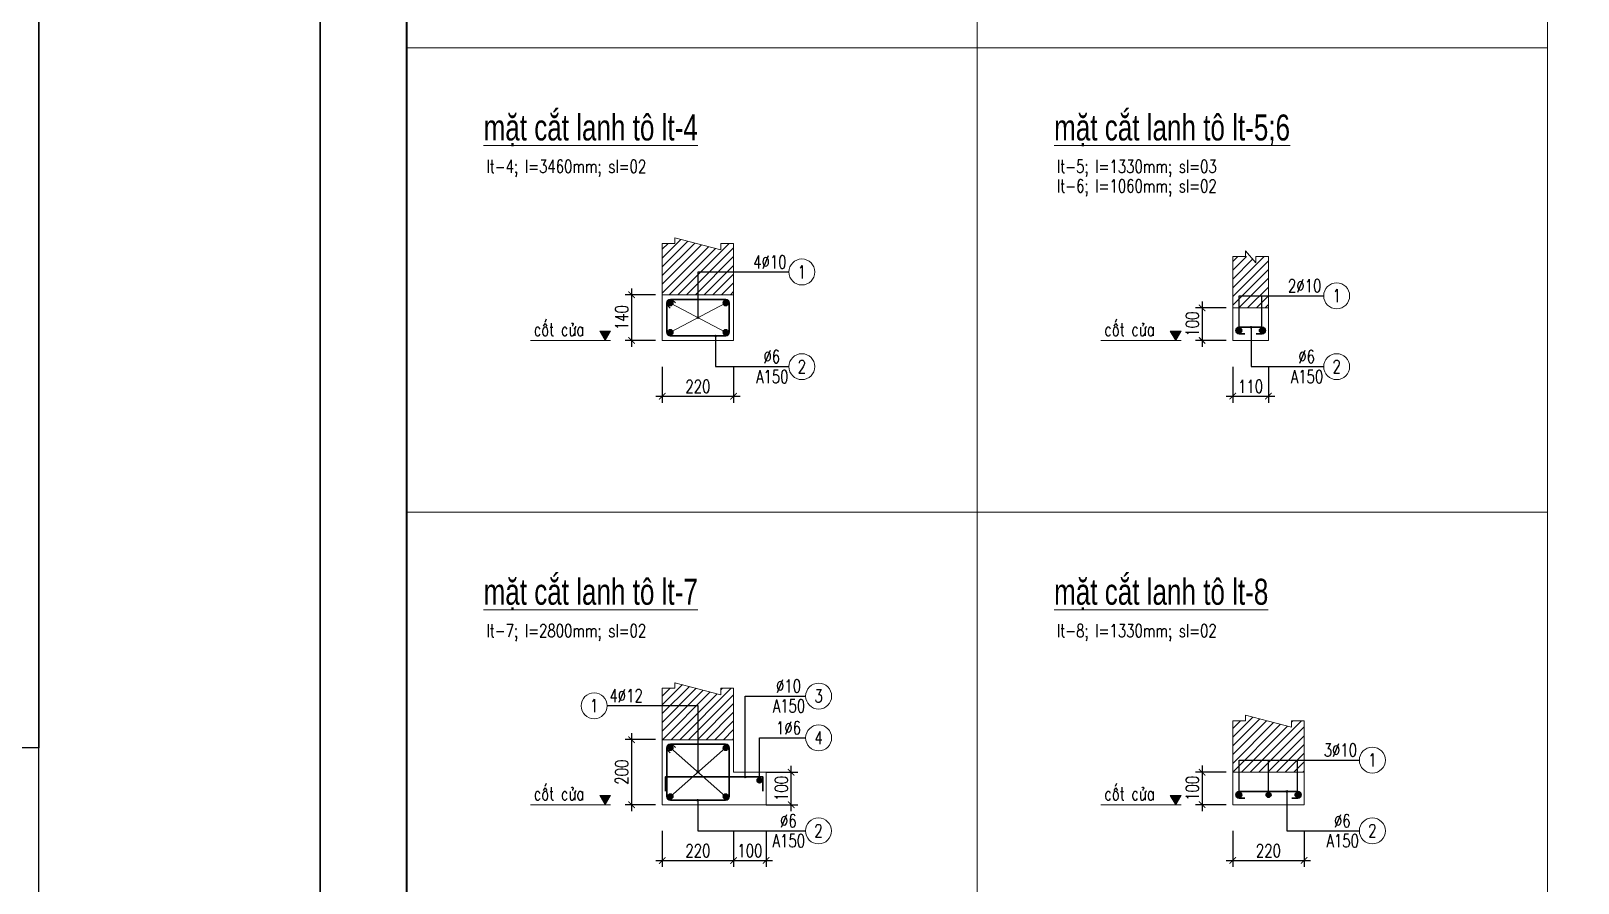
# Model space of a CAD drawing. Extents: x -2098986 to 943, y -1296280 to 73591.
# Drawn here: x -1574276 to -1550445, y -1282882 to -1269753 of the extents above; entities that cross this region are included whole.
import ezdxf
from ezdxf.enums import TextEntityAlignment as Align

# ---------------------------------------------------------------- set-up
doc = ezdxf.new("R2010")
doc.units = 0
doc.header["$LTSCALE"] = 150
doc.header["$PDMODE"] = 35
doc.layers.get('Defpoints').update_dxf_attribs({"lineweight": 18})
for name, color, linetype, lineweight in [('05.Text', 253, 'Continuous', 18), ('11.Khung bo', 32, 'Continuous', 50), ('12.Khung', 36, 'Continuous', 25), ('KCVN-THAY', 7, 'Continuous', 25), ('LS-CAT', 30, 'Continuous', 20), ('LS-DIM', 251, 'Continuous', 13), ('LS-HATCH', 147, 'Continuous', 9), ('LS-TEXT', 60, 'Continuous', 20), ('LS-THAY', 7, 'Continuous', 20), ('LS-THEP', 3, 'Continuous', 35), ('THEP DAI', 3, 'Continuous', 35)]:
    doc.layers.add(name, color=color, linetype=linetype, lineweight=lineweight)
doc.layers.add('DIM', color=1, linetype='Continuous')
doc.layers.add('Tpl_Bound', color=1, linetype='Continuous', plot=False)
doc.styles.add('LS.TEXT', font='vnromadi.shx', dxfattribs={"width": 0.7, "height": 4})
doc.styles.add('romans.shx', font='romans.shx', dxfattribs={"width": 0.75, "bigfont": 'vns.shx'})
doc.styles.add('vnsimpli', font='vnsimli.shx', dxfattribs={"width": 0.75})
doc.dimstyles.new('D20', dxfattribs={"dimscale": 0, "dimtxt": 200, "dimasz": 100, "dimexe": 100, "dimexo": 1, "dimgap": 50, "dimtad": 1, "dimdec": 0, "dimlfac": 0.2, "dimdsep": 46, "dimtxsty": 'vnsimpli', "dimblk1": 'ARCHTICK', "dimblk2": 'ARCHTICK', "dimsah": 1, "dimcen": 0, "dimdle": 100, "dimclrd": 256, "dimclre": 256, "dimclrt": 60, "dimadec": 0, "dimazin": 0, "dimtfac": 0.004, "dimtdec": 0, "dimtmove": 0, "dimatfit": 3, "dimldrblk": 'ARCHTICK', "dimfxl": 1, "dimtolj": 1, "dimarcsym": 0})
doc.dimstyles.new('LS.GHI CHU', dxfattribs={"dimtxt": 200, "dimasz": 120, "dimexe": 120, "dimexo": 120, "dimgap": 80, "dimtad": 1, "dimdec": 0, "dimzin": 0, "dimdsep": 46, "dimtxsty": 'romans.shx', "dimblk": 'ARCHTICK', "dimcen": 0.09, "dimdle": 120, "dimclrd": 256, "dimclre": 8, "dimclrt": 7, "dimadec": 0, "dimazin": 0, "dimtfac": 1, "dimtdec": 0, "dimtofl": 0, "dimtmove": 0, "dimatfit": 3, "dimldrblk": 'ARCHTICK', "dimfxl": 1, "dimtolj": 1, "dimtzin": 0, "dimarcsym": 0})

# ---------------------------------------------------------------- blocks, each defined once
blk = doc.blocks.new('*U4')
at = {"layer": 'KCVN-THAY', "color": 140}
blk.add_lwpolyline([(214871.76, 86966.68), (215381.8, 86966.68), (215381.8, 86579.68), (214871.76, 86579.68)], close=True, dxfattribs=at)
blk = doc.blocks.new('100')
at = {"layer": '11.Khung bo', "const_width": 26.7}
blk.add_lwpolyline([(1860913, -945240), (1860913, -916940), (1896063, -916940), (1896063, -945240)], close=True, dxfattribs=at)
blk.add_lwpolyline([(1860913, -945240), (1860913, -916940), (1896063, -916940), (1896063, -945240)], close=True, dxfattribs=at)
blk.add_lwpolyline([(1860913, -945240), (1860913, -916940), (1896063, -916940), (1896063, -945240)], close=True, dxfattribs=at)
at = {"layer": '12.Khung'}
blk.add_lwpolyline([(1901579, -945940), (1901579, -916240), (1859580, -916240), (1859580, -945940)], close=True, dxfattribs=at)
blk.add_lwpolyline([(1901579, -945940), (1901579, -916240), (1859580, -916240), (1859580, -945940)], close=True, dxfattribs=at)
blk.add_lwpolyline([(1901579, -945940), (1901579, -916240), (1859580, -916240), (1859580, -945940)], close=True, dxfattribs=at)
blk = doc.blocks.new('_ArchTick')
at = {"layer": 'DIM', "color": 0, "const_width": 0.15}
blk.add_lwpolyline([(-0.5, -0.5), (0.5, 0.5)], dxfattribs=at)
blk = doc.blocks.new('*D1918')
at = {"layer": 'Defpoints', "color": 0, "transparency": 16777216}
for p in [(-1564552, -1274925), (-1563452, -1274925), (-1563452, -1275380)]:
    blk.add_point(p, dxfattribs=at)
at = {"layer": 'LS-DIM', "lineweight": -2, "transparency": 16777216}
for p, q in [((-1564552, -1274926), (-1564552, -1275480)), ((-1563452, -1274926), (-1563452, -1275480)), ((-1564652, -1275380), (-1563352, -1275380))]:
    blk.add_line(p, q, dxfattribs=at)
at = {"layer": 'LS-DIM', "lineweight": -2, "transparency": 16777216, "xscale": 100, "yscale": 100, "zscale": 100, "rotation": 180}
blk.add_blockref('_ArchTick', (-1564552, -1275380), dxfattribs=at)
at = {"layer": 'LS-DIM', "lineweight": -2, "transparency": 16777216, "xscale": 100, "yscale": 100, "zscale": 100}
blk.add_blockref('_ArchTick', (-1563452, -1275380), dxfattribs=at)
at = {"layer": 'LS-DIM', "color": 60, "transparency": 16777216, "insert": (-1564002, -1275230), "char_height": 200, "attachment_point": 5, "style": 'vnsimpli'}
blk.add_mtext('\\A1;220', dxfattribs=at)
blk = doc.blocks.new('*D1919')
at = {"layer": 'Defpoints', "color": 0, "transparency": 16777216}
for p in [(-1564652, -1273819), (-1565024, -1274521), (-1564652, -1274521)]:
    blk.add_point(p, dxfattribs=at)
at = {"layer": 'LS-DIM', "lineweight": -2, "transparency": 16777216}
for p, q in [((-1565024, -1273719), (-1565024, -1274621)), ((-1564653, -1273819), (-1565124, -1273819)), ((-1564653, -1274521), (-1565124, -1274521))]:
    blk.add_line(p, q, dxfattribs=at)
at = {"layer": 'LS-DIM', "lineweight": -2, "transparency": 16777216, "xscale": 100, "yscale": 100, "zscale": 100}
for p, rotation in [((-1565024, -1273819), 90), ((-1565024, -1274521), 270)]:
    blk.add_blockref('_ArchTick', p, dxfattribs=dict(at, rotation=rotation))
at = {"layer": 'LS-DIM', "color": 60, "transparency": 16777216, "insert": (-1565174, -1274170), "char_height": 200, "attachment_point": 5, "rotation": 90, "style": 'vnsimpli'}
blk.add_mtext('\\A1;140', dxfattribs=at)
blk = doc.blocks.new('cotthep')
at = {"layer": 'LS-THAY'}
blk.add_circle((-250, 0), 250, dxfattribs=at)
at = {"layer": 'LS-TEXT', "style": 'vnsimpli', "width": 0.75}
for tag, p in [('24`25', (446, 69)), ('10', (-250, -123)), ('A200', (440, -316))]:
    blk.add_attdef(tag, text='', height=250, dxfattribs=at).set_placement(p, align=Align.CENTER)
blk = doc.blocks.new('THEP DAM')
at = {"layer": 'LS-THEP'}
for p, q in [((-0.6, 0), (0.6, 0)), ((-0.42, 0.42), (0.42, -0.42)), ((-0.42, -0.42), (0.42, 0.42)), ((0, 0.6), (0, -0.6))]:
    blk.add_line(p, q, dxfattribs=at)
blk.add_circle((0, 0), 0.6, dxfattribs=at)
blk = doc.blocks.new('*D1920')
at = {"layer": 'Defpoints', "color": 0, "transparency": 16777216}
for p in [(-1555764, -1274925), (-1555214, -1274925), (-1555214, -1275380)]:
    blk.add_point(p, dxfattribs=at)
at = {"layer": 'LS-DIM', "lineweight": -2, "transparency": 16777216}
for p, q in [((-1555764, -1274926), (-1555764, -1275480)), ((-1555214, -1274926), (-1555214, -1275480)), ((-1555864, -1275380), (-1555114, -1275380))]:
    blk.add_line(p, q, dxfattribs=at)
at = {"layer": 'LS-DIM', "lineweight": -2, "transparency": 16777216, "xscale": 100, "yscale": 100, "zscale": 100, "rotation": 180}
blk.add_blockref('_ArchTick', (-1555764, -1275380), dxfattribs=at)
at = {"layer": 'LS-DIM', "lineweight": -2, "transparency": 16777216, "xscale": 100, "yscale": 100, "zscale": 100}
blk.add_blockref('_ArchTick', (-1555214, -1275380), dxfattribs=at)
at = {"layer": 'LS-DIM', "color": 60, "transparency": 16777216, "insert": (-1555489, -1275230), "char_height": 200, "attachment_point": 5, "style": 'vnsimpli'}
blk.add_mtext('\\A1;110', dxfattribs=at)
blk = doc.blocks.new('*D1921')
at = {"layer": 'Defpoints', "color": 0, "transparency": 16777216}
for p in [(-1555864, -1274019), (-1556236, -1274521), (-1555864, -1274521)]:
    blk.add_point(p, dxfattribs=at)
at = {"layer": 'LS-DIM', "lineweight": -2, "transparency": 16777216}
for p, q in [((-1556236, -1273919), (-1556236, -1274621)), ((-1555865, -1274019), (-1556336, -1274019)), ((-1555865, -1274521), (-1556336, -1274521))]:
    blk.add_line(p, q, dxfattribs=at)
at = {"layer": 'LS-DIM', "lineweight": -2, "transparency": 16777216, "xscale": 100, "yscale": 100, "zscale": 100}
for p, rotation in [((-1556236, -1274019), 90), ((-1556236, -1274521), 270)]:
    blk.add_blockref('_ArchTick', p, dxfattribs=dict(at, rotation=rotation))
at = {"layer": 'LS-DIM', "color": 60, "transparency": 16777216, "insert": (-1556386, -1274270), "char_height": 200, "attachment_point": 5, "rotation": 90, "style": 'vnsimpli'}
blk.add_mtext('\\A1;100', dxfattribs=at)
blk = doc.blocks.new('*D1924')
at = {"layer": 'Defpoints', "color": 0, "transparency": 16777216}
for p in [(-1564552, -1282078), (-1563452, -1282078), (-1563452, -1282534)]:
    blk.add_point(p, dxfattribs=at)
at = {"layer": 'LS-DIM', "lineweight": -2, "transparency": 16777216}
for p, q in [((-1564552, -1282079), (-1564552, -1282634)), ((-1563452, -1282079), (-1563452, -1282634)), ((-1564652, -1282534), (-1563352, -1282534))]:
    blk.add_line(p, q, dxfattribs=at)
at = {"layer": 'LS-DIM', "lineweight": -2, "transparency": 16777216, "xscale": 100, "yscale": 100, "zscale": 100, "rotation": 180}
blk.add_blockref('_ArchTick', (-1564552, -1282534), dxfattribs=at)
at = {"layer": 'LS-DIM', "lineweight": -2, "transparency": 16777216, "xscale": 100, "yscale": 100, "zscale": 100}
blk.add_blockref('_ArchTick', (-1563452, -1282534), dxfattribs=at)
at = {"layer": 'LS-DIM', "color": 60, "transparency": 16777216, "insert": (-1564002, -1282384), "char_height": 200, "attachment_point": 5, "style": 'vnsimpli'}
blk.add_mtext('\\A1;220', dxfattribs=at)
blk = doc.blocks.new('*D1925')
at = {"layer": 'Defpoints', "color": 0, "transparency": 16777216}
for p in [(-1564652, -1280672), (-1565024, -1281674), (-1564652, -1281674)]:
    blk.add_point(p, dxfattribs=at)
at = {"layer": 'LS-DIM', "lineweight": -2, "transparency": 16777216}
for p, q in [((-1564653, -1280672), (-1565124, -1280672)), ((-1565024, -1280572), (-1565024, -1281774)), ((-1564653, -1281674), (-1565124, -1281674))]:
    blk.add_line(p, q, dxfattribs=at)
at = {"layer": 'LS-DIM', "lineweight": -2, "transparency": 16777216, "xscale": 100, "yscale": 100, "zscale": 100}
for p, rotation in [((-1565024, -1280672), 90), ((-1565024, -1281674), 270)]:
    blk.add_blockref('_ArchTick', p, dxfattribs=dict(at, rotation=rotation))
at = {"layer": 'LS-DIM', "color": 60, "transparency": 16777216, "insert": (-1565174, -1281173), "char_height": 200, "attachment_point": 5, "rotation": 90, "style": 'vnsimpli'}
blk.add_mtext('\\A1;200', dxfattribs=at)
blk = doc.blocks.new('*D1922')
at = {"layer": 'Defpoints', "color": 0, "transparency": 16777216}
for p in [(-1562952, -1281174), (-1562565, -1281174), (-1562952, -1281674)]:
    blk.add_point(p, dxfattribs=at)
at = {"layer": 'LS-DIM', "lineweight": -2, "transparency": 16777216}
for p, q in [((-1562565, -1281774), (-1562565, -1281074)), ((-1562951, -1281174), (-1562465, -1281174)), ((-1562951, -1281674), (-1562465, -1281674))]:
    blk.add_line(p, q, dxfattribs=at)
at = {"layer": 'LS-DIM', "lineweight": -2, "transparency": 16777216, "xscale": 100, "yscale": 100, "zscale": 100}
for p, rotation in [((-1562565, -1281174), 90), ((-1562565, -1281674), 270)]:
    blk.add_blockref('_ArchTick', p, dxfattribs=dict(at, rotation=rotation))
at = {"layer": 'LS-DIM', "color": 60, "transparency": 16777216, "insert": (-1562715, -1281424), "char_height": 200, "attachment_point": 5, "rotation": 90, "style": 'vnsimpli'}
blk.add_mtext('\\A1;100', dxfattribs=at)
blk = doc.blocks.new('*D1923')
at = {"layer": 'Defpoints', "color": 0, "transparency": 16777216}
for p in [(-1563452, -1282078), (-1562952, -1282078), (-1562952, -1282534)]:
    blk.add_point(p, dxfattribs=at)
at = {"layer": 'LS-DIM', "lineweight": -2, "transparency": 16777216}
for p, q in [((-1563452, -1282079), (-1563452, -1282634)), ((-1562952, -1282079), (-1562952, -1282634)), ((-1563552, -1282534), (-1562852, -1282534))]:
    blk.add_line(p, q, dxfattribs=at)
at = {"layer": 'LS-DIM', "lineweight": -2, "transparency": 16777216, "xscale": 100, "yscale": 100, "zscale": 100, "rotation": 180}
blk.add_blockref('_ArchTick', (-1563452, -1282534), dxfattribs=at)
at = {"layer": 'LS-DIM', "lineweight": -2, "transparency": 16777216, "xscale": 100, "yscale": 100, "zscale": 100}
blk.add_blockref('_ArchTick', (-1562952, -1282534), dxfattribs=at)
at = {"layer": 'LS-DIM', "color": 60, "transparency": 16777216, "insert": (-1563202, -1282384), "char_height": 200, "attachment_point": 5, "style": 'vnsimpli'}
blk.add_mtext('\\A1;100', dxfattribs=at)
blk = doc.blocks.new('*D1926')
at = {"layer": 'Defpoints', "color": 0, "transparency": 16777216}
for p in [(-1555764, -1282078), (-1554664, -1282078), (-1554664, -1282534)]:
    blk.add_point(p, dxfattribs=at)
at = {"layer": 'LS-DIM', "lineweight": -2, "transparency": 16777216}
for p, q in [((-1555764, -1282079), (-1555764, -1282634)), ((-1554664, -1282079), (-1554664, -1282634)), ((-1555864, -1282534), (-1554564, -1282534))]:
    blk.add_line(p, q, dxfattribs=at)
at = {"layer": 'LS-DIM', "lineweight": -2, "transparency": 16777216, "xscale": 100, "yscale": 100, "zscale": 100, "rotation": 180}
blk.add_blockref('_ArchTick', (-1555764, -1282534), dxfattribs=at)
at = {"layer": 'LS-DIM', "lineweight": -2, "transparency": 16777216, "xscale": 100, "yscale": 100, "zscale": 100}
blk.add_blockref('_ArchTick', (-1554664, -1282534), dxfattribs=at)
at = {"layer": 'LS-DIM', "color": 60, "transparency": 16777216, "insert": (-1555214, -1282384), "char_height": 200, "attachment_point": 5, "style": 'vnsimpli'}
blk.add_mtext('\\A1;220', dxfattribs=at)
blk = doc.blocks.new('*D1927')
at = {"layer": 'Defpoints', "color": 0, "transparency": 16777216}
for p in [(-1555864, -1281172), (-1556236, -1281674), (-1555864, -1281674)]:
    blk.add_point(p, dxfattribs=at)
at = {"layer": 'LS-DIM', "lineweight": -2, "transparency": 16777216}
for p, q in [((-1556236, -1281072), (-1556236, -1281774)), ((-1555865, -1281172), (-1556336, -1281172)), ((-1555865, -1281674), (-1556336, -1281674))]:
    blk.add_line(p, q, dxfattribs=at)
at = {"layer": 'LS-DIM', "lineweight": -2, "transparency": 16777216, "xscale": 100, "yscale": 100, "zscale": 100}
for p, rotation in [((-1556236, -1281172), 90), ((-1556236, -1281674), 270)]:
    blk.add_blockref('_ArchTick', p, dxfattribs=dict(at, rotation=rotation))
at = {"layer": 'LS-DIM', "color": 60, "transparency": 16777216, "insert": (-1556386, -1281423), "char_height": 200, "attachment_point": 5, "rotation": 90, "style": 'vnsimpli'}
blk.add_mtext('\\A1;100', dxfattribs=at)

msp = doc.modelspace()

# ---------------------------------------------------------------- hatches: boundary and pattern name
at = {"layer": 'LS-HATCH', "ltscale": 0.01}
h = msp.add_hatch(dxfattribs=at)
h.set_pattern_fill('ANSI31', color=256, scale=30, style=0)
h.set_pattern_definition([(45, (-331889.21, 2111573.74), (-67.351921, 67.351921), [])])
h.paths.add_polyline_path([(-1563451.5, -1273027.2), (-1563646.9, -1273027.2), (-1563646.9, -1273127), (-1564356.4, -1272941), (-1564356.4, -1273027.2), (-1564551.5, -1273027.2), (-1564551.5, -1273819.2), (-1563451.5, -1273819.2)])
h = msp.add_hatch(dxfattribs=at)
h.set_pattern_fill('ANSI31', color=256, scale=30, style=0)
h.set_pattern_definition([(45, (-323651.71, 2111373.74), (-67.351921, 67.351921), [])])
h.paths.add_polyline_path([(-1555214, -1273227.2), (-1555409.4, -1273227.2), (-1555409.4, -1273327), (-1555495, -1273227.2), (-1555764, -1273227.2), (-1555764, -1274019.2), (-1555214, -1274019.2)])
h = msp.add_hatch(dxfattribs=at)
h.set_pattern_fill('ANSI31', color=256, scale=30, style=0)
h.set_pattern_definition([(45, (-271468.6, 2158778.805), (-67.351921, 67.351921), [])])
h.paths.add_polyline_path([(-1563646.9, -1279980.1), (-1564356.4, -1279794.1), (-1564356.4, -1279880.2), (-1564551.5, -1279880.2), (-1564551.5, -1280672.3), (-1563451.5, -1280672.3), (-1563451.5, -1279880.2), (-1563646.9, -1279880.2)])
h = msp.add_hatch(dxfattribs=at)
h.set_pattern_fill('ANSI31', color=256, scale=30, style=0)
h.set_pattern_definition([(45, (-1555764.04, -1281172.32), (-67.352, 67.352), [])])
h.paths.add_polyline_path([(-1554859.4, -1280480.1), (-1555568.9, -1280294.1), (-1555568.9, -1280380.2), (-1555764, -1280380.2), (-1555764, -1281172.3), (-1554664, -1281172.3), (-1554664, -1280380.2), (-1554859.4, -1280380.2)])

# ---------------------------------------------------------------- linework, layer by layer
at = {"layer": 'LS-DIM', "ltscale": 0.01}
for p, q in [((-1563575, -1273945.2), (-1564425.6, -1274395.2)), ((-1564425.6, -1273945.2), (-1563575, -1274395.2)), ((-1563575, -1280798.3), (-1564425.6, -1281548.3)), ((-1564425.6, -1280798.3), (-1563575, -1281548.3))]:
    msp.add_line(p, q, dxfattribs=at)
for points in [[(-1564551.5, -1273027.2), (-1564356.4, -1273027.2), (-1564356.4, -1272941), (-1563646.9, -1273127), (-1563646.9, -1273027.2), (-1563451.5, -1273027.2)], [(-1563451.5, -1273027.2), (-1563451.5, -1273819.2), (-1564551.5, -1273819.2), (-1564551.5, -1273027.2)], [(-1555764, -1273227.2), (-1555568.9, -1273227.2), (-1555568.9, -1273141), (-1555409.4, -1273327), (-1555409.4, -1273227.2), (-1555214, -1273227.2)], [(-1555214, -1273227.2), (-1555214, -1274019.2), (-1555764, -1274019.2), (-1555764, -1273227.2)], [(-1564551.5, -1279880.2), (-1564356.4, -1279880.2), (-1564356.4, -1279794.1), (-1563646.9, -1279980.1), (-1563646.9, -1279880.2), (-1563451.5, -1279880.2)], [(-1563451.5, -1279880.2), (-1563451.5, -1280672.3), (-1564551.5, -1280672.3), (-1564551.5, -1279880.2)], [(-1555764, -1280380.2), (-1555568.9, -1280380.2), (-1555568.9, -1280294.1), (-1554859.4, -1280480.1), (-1554859.4, -1280380.2), (-1554664, -1280380.2)], [(-1554664, -1280380.2), (-1554664, -1281172.3), (-1555764, -1281172.3), (-1555764, -1280380.2)]]:
    msp.add_lwpolyline(points, dxfattribs=at)
at = {"layer": 'LS-THAY'}
for p, q in [((-1559700.4, -1262860), (-1559700.4, -1284319.3)), ((-1550912.9, -1262860), (-1550912.9, -1291160)), ((-1568487.9, -1270013.1), (-1550912.9, -1270013.1)), ((-1565346.6, -1274521.2), (-1566581.7, -1274521.2)), ((-1556559.1, -1274521.2), (-1557794.2, -1274521.2)), ((-1568487.9, -1277166.2), (-1550912.9, -1277166.2)), ((-1562951.5, -1281174.3), (-1563451.5, -1281174.3)), ((-1562951.5, -1281674.3), (-1562951.5, -1281174.3)), ((-1565346.6, -1281674.3), (-1566581.7, -1281674.3)), ((-1563451.5, -1281674.3), (-1562951.5, -1281674.3)), ((-1556559.1, -1281674.3), (-1557794.2, -1281674.3))]:
    msp.add_line(p, q, dxfattribs=at)
for points in [[(-1564551.5, -1274521.2), (-1563451.5, -1274521.2), (-1563451.5, -1273819.2), (-1564551.5, -1273819.2)], [(-1555764, -1274521.2), (-1555214, -1274521.2), (-1555214, -1274019.2), (-1555764, -1274019.2)], [(-1565429.7, -1274521.2), (-1565512.8, -1274377.2), (-1565346.6, -1274377.2)], [(-1556642.2, -1274521.2), (-1556725.3, -1274377.2), (-1556559.1, -1274377.2)], [(-1555764, -1281674.3), (-1554664, -1281674.3), (-1554664, -1281172.3), (-1555764, -1281172.3)], [(-1565429.7, -1281674.3), (-1565512.8, -1281530.3), (-1565346.6, -1281530.3)], [(-1556642.2, -1281674.3), (-1556725.3, -1281530.3), (-1556559.1, -1281530.3)]]:
    msp.add_lwpolyline(points, close=True, dxfattribs=at)
msp.add_lwpolyline([(-1563451.5, -1281174.3), (-1563451.5, -1280672.3), (-1564551.5, -1280672.3), (-1564551.5, -1281674.3), (-1563451.5, -1281674.3)], dxfattribs=at)
for points in [[(-1565346.6, -1274377.2), (-1565512.8, -1274377.2), (-1565429.7, -1274521.2)], [(-1556559.1, -1274377.2), (-1556725.3, -1274377.2), (-1556642.2, -1274521.2)], [(-1565346.6, -1281530.3), (-1565512.8, -1281530.3), (-1565429.7, -1281674.3)], [(-1556559.1, -1281530.3), (-1556725.3, -1281530.3), (-1556642.2, -1281674.3)]]:
    msp.add_solid(points, dxfattribs=at)
at = {"layer": 'LS-THEP'}
for p, q in [((-1564481.5, -1273945.2), (-1564481.5, -1273968.4)), ((-1564481.5, -1273968.4), (-1564428.4, -1274021.5)), ((-1564402.4, -1273889.2), (-1564425.6, -1273889.2)), ((-1564349.3, -1273942.4), (-1564402.4, -1273889.2)), ((-1564481.5, -1280798.3), (-1564481.5, -1280821.5)), ((-1564481.5, -1280821.5), (-1564428.4, -1280874.6)), ((-1564402.4, -1280742.3), (-1564425.6, -1280742.3)), ((-1564349.3, -1280795.5), (-1564402.4, -1280742.3))]:
    msp.add_line(p, q, dxfattribs=at)
for points in [[(-1564425.6, -1273889.2), (-1563575, -1273889.2, -0.4142136), (-1563519, -1273945.2), (-1563519, -1274395.3, -0.4142136), (-1563575, -1274451.2), (-1564425.6, -1274451.2, -0.4142136), (-1564481.5, -1274395.3), (-1564481.5, -1273945.2, -0.4142136)], [(-1564425.6, -1280742.3), (-1563575, -1280742.3, -0.4142136), (-1563519, -1280798.3), (-1563519, -1281548.4, -0.4142136), (-1563575, -1281604.3), (-1564425.6, -1281604.3, -0.4142136), (-1564481.5, -1281548.4), (-1564481.5, -1280798.3, -0.4142136)]]:
    msp.add_lwpolyline(points, format="xyb", close=True, dxfattribs=at)
msp.add_lwpolyline([(-1564501.5, -1281467.7), (-1564501.5, -1281247.1), (-1563001, -1281247.1), (-1563001, -1281466.5)], dxfattribs=at)
for centre in [(-1564425.6, -1273945.2), (-1564425.6, -1280798.3)]:
    msp.add_arc(centre, 56, 90, 180, dxfattribs=at)
at = {"layer": 'THEP DAI'}
for points in [[(-1555576.1, -1274419.1), (-1555663.1, -1274419.1, -1), (-1555663.1, -1274317.2), (-1555310.5, -1274317.2, -1), (-1555310.5, -1274419.1), (-1555403.1, -1274419.1)], [(-1555576.1, -1281572.1), (-1555663.1, -1281572.1, -1), (-1555663.1, -1281470.3), (-1554760.5, -1281470.3, -1), (-1554760.5, -1281572.1), (-1554853.1, -1281572.1)]]:
    msp.add_lwpolyline(points, format="xyb", dxfattribs=at)
at = {"layer": 'Tpl_Bound', "color": 1}
msp.add_lwpolyline([(-1569821.2, -1291860), (-1569821.2, -1262160), (-1527821.2, -1262160), (-1527821.2, -1291860)], close=True, dxfattribs=at)

# ---------------------------------------------------------------- block references
at = {"layer": '05.Text', "xscale": 1.000009185772931, "yscale": 1.000009185772931, "zscale": 1.000009185772931}
msp.add_blockref('100', (-3429418, -345911.5), dxfattribs=at)
at = {"layer": 'Defpoints'}
for p, xscale, yscale, zscale in [((-14497064.3, -6475580.3), 60, 60, 60), ((-23061331.9, -9954247.4), 100, 100, 100)]:
    msp.add_blockref('*U4', p, dxfattribs=dict(at, xscale=xscale, yscale=yscale, zscale=zscale))
at = {"layer": 'LS-CAT', "xscale": 62.8507295192685, "yscale": 62.8507295192685, "zscale": 62.8507295192685}
for p in [(-1555662.1, -1274368.1), (-1555662.1, -1281521.2)]:
    msp.add_blockref('THEP DAM', p, dxfattribs=at)
at = {"layer": 'LS-DIM'}
ref = msp.add_blockref('cotthep', (-1562600.2, -1273466.4), dxfattribs=dict(at, xscale=-0.7999999998137355, yscale=0.7999999998137355, zscale=0.8))
ref.add_attrib('10', '1', dxfattribs={"layer": 'LS-TEXT', "height": 200, "style": 'vnsimpli', "width": 0.75}).set_placement((-1562400.2, -1273565), align=Align.CENTER)
ref.add_attrib('24`25', '4`10', dxfattribs={"layer": 'LS-TEXT', "height": 200, "style": 'vnsimpli', "width": 0.75}).set_placement((-1562893.2, -1273411), align=Align.CENTER)
ref = msp.add_blockref('cotthep', (-1554362.7, -1273834), dxfattribs=dict(at, xscale=-0.7999999998137355, yscale=0.7999999998137355, zscale=0.8))
ref.add_attrib('10', '1', dxfattribs={"layer": 'LS-TEXT', "height": 200, "style": 'vnsimpli', "width": 0.75}).set_placement((-1554162.7, -1273932.7), align=Align.CENTER)
ref.add_attrib('24`25', '2`10', dxfattribs={"layer": 'LS-TEXT', "height": 200, "style": 'vnsimpli', "width": 0.75}).set_placement((-1554655.7, -1273778.6), align=Align.CENTER)
ref = msp.add_blockref('cotthep', (-1562600.2, -1274925.2), dxfattribs=dict(at, xscale=-0.7999999998137355, yscale=0.7999999998137355, zscale=0.8))
ref.add_attrib('10', '2', dxfattribs={"layer": 'LS-TEXT', "height": 200, "style": 'vnsimpli', "width": 0.75}).set_placement((-1562400.2, -1275023.8), align=Align.CENTER)
ref.add_attrib('24`25', '%%C6', dxfattribs={"layer": 'LS-TEXT', "height": 200, "style": 'vnsimpli', "width": 0.75}).set_placement((-1562863.6, -1274869.7), align=Align.CENTER)
ref.add_attrib('A200', 'A150', dxfattribs={"layer": 'LS-TEXT', "height": 200, "style": 'vnsimpli', "width": 0.75}).set_placement((-1562857.5, -1275177.7), align=Align.CENTER)
ref = msp.add_blockref('cotthep', (-1554362.7, -1274925.2), dxfattribs=dict(at, xscale=-0.7999999998137355, yscale=0.7999999998137355, zscale=0.8))
ref.add_attrib('10', '2', dxfattribs={"layer": 'LS-TEXT', "height": 200, "style": 'vnsimpli', "width": 0.75}).set_placement((-1554162.7, -1275023.8), align=Align.CENTER)
ref.add_attrib('24`25', '%%C6', dxfattribs={"layer": 'LS-TEXT', "height": 200, "style": 'vnsimpli', "width": 0.75}).set_placement((-1554626.1, -1274869.7), align=Align.CENTER)
ref.add_attrib('A200', 'A150', dxfattribs={"layer": 'LS-TEXT', "height": 200, "style": 'vnsimpli', "width": 0.75}).set_placement((-1554620, -1275177.7), align=Align.CENTER)
ref = msp.add_blockref('cotthep', (-1565400.4, -1280150.5), dxfattribs=dict(at, xscale=0.7999999998137355, yscale=0.7999999998137355, zscale=0.7999999998137355))
ref.add_attrib('10', '1', dxfattribs={"layer": 'LS-TEXT', "height": 200, "style": 'vnsimpli', "width": 0.75}).set_placement((-1565600.4, -1280249.1), align=Align.CENTER)
ref.add_attrib('24`25', '4`12', dxfattribs={"layer": 'LS-TEXT', "height": 200, "style": 'vnsimpli', "width": 0.75}).set_placement((-1565107.4, -1280095.1), align=Align.CENTER)
ref = msp.add_blockref('cotthep', (-1562342.3, -1280000.5), dxfattribs=dict(at, xscale=-0.7999999998137355, yscale=0.7999999998137355, zscale=0.8))
ref.add_attrib('10', '3', dxfattribs={"layer": 'LS-TEXT', "height": 200, "style": 'vnsimpli', "width": 0.75}).set_placement((-1562142.3, -1280099.1), align=Align.CENTER)
ref.add_attrib('24`25', '`10', dxfattribs={"layer": 'LS-TEXT', "height": 200, "style": 'vnsimpli', "width": 0.75}).set_placement((-1562605.8, -1279945.1), align=Align.CENTER)
ref.add_attrib('A200', 'A150', dxfattribs={"layer": 'LS-TEXT', "height": 200, "style": 'vnsimpli', "width": 0.75}).set_placement((-1562599.6, -1280253), align=Align.CENTER)
ref = msp.add_blockref('cotthep', (-1562342.3, -1280645.3), dxfattribs=dict(at, xscale=-0.7999999998137355, yscale=0.7999999998137355, zscale=0.8))
ref.add_attrib('10', '4', dxfattribs={"layer": 'LS-TEXT', "height": 200, "style": 'vnsimpli', "width": 0.75}).set_placement((-1562142.3, -1280743.9), align=Align.CENTER)
ref.add_attrib('24`25', '1%%C6', dxfattribs={"layer": 'LS-TEXT', "height": 200, "style": 'vnsimpli', "width": 0.75}).set_placement((-1562605.8, -1280589.9), align=Align.CENTER)
ref = msp.add_blockref('cotthep', (-1553812.7, -1280987.1), dxfattribs=dict(at, xscale=-0.7999999998137355, yscale=0.7999999998137355, zscale=0.8))
ref.add_attrib('10', '1', dxfattribs={"layer": 'LS-TEXT', "height": 200, "style": 'vnsimpli', "width": 0.75}).set_placement((-1553612.7, -1281085.7), align=Align.CENTER)
ref.add_attrib('24`25', '3`10', dxfattribs={"layer": 'LS-TEXT', "height": 200, "style": 'vnsimpli', "width": 0.75}).set_placement((-1554105.7, -1280931.7), align=Align.CENTER)
ref = msp.add_blockref('cotthep', (-1562344.7, -1282078.2), dxfattribs=dict(at, xscale=-0.7999999998137355, yscale=0.7999999998137355, zscale=0.8))
ref.add_attrib('10', '2', dxfattribs={"layer": 'LS-TEXT', "height": 200, "style": 'vnsimpli', "width": 0.75}).set_placement((-1562144.7, -1282176.9), align=Align.CENTER)
ref.add_attrib('24`25', '%%C6', dxfattribs={"layer": 'LS-TEXT', "height": 200, "style": 'vnsimpli', "width": 0.75}).set_placement((-1562608.2, -1282022.8), align=Align.CENTER)
ref.add_attrib('A200', 'A150', dxfattribs={"layer": 'LS-TEXT', "height": 200, "style": 'vnsimpli', "width": 0.75}).set_placement((-1562602, -1282330.8), align=Align.CENTER)
ref = msp.add_blockref('cotthep', (-1553812.7, -1282078.2), dxfattribs=dict(at, xscale=-0.7999999998137355, yscale=0.7999999998137355, zscale=0.8))
ref.add_attrib('10', '2', dxfattribs={"layer": 'LS-TEXT', "height": 200, "style": 'vnsimpli', "width": 0.75}).set_placement((-1553612.7, -1282176.9), align=Align.CENTER)
ref.add_attrib('24`25', '%%C6', dxfattribs={"layer": 'LS-TEXT', "height": 200, "style": 'vnsimpli', "width": 0.75}).set_placement((-1554076.1, -1282022.8), align=Align.CENTER)
ref.add_attrib('A200', 'A150', dxfattribs={"layer": 'LS-TEXT', "height": 200, "style": 'vnsimpli', "width": 0.75}).set_placement((-1554070, -1282330.8), align=Align.CENTER)
at = {"layer": 'LS-THEP', "xscale": 63.63636363809928, "yscale": 63.63636363809928, "zscale": 63.63636363809928, "rotation": 180}
for p in [(-1564425.6, -1273945.2), (-1563575, -1273945.2), (-1564425.6, -1274395.2), (-1563575, -1274395.2), (-1555314.6, -1274368.1), (-1564425.6, -1280798.3), (-1563575, -1280798.3), (-1563053.4, -1281298), (-1564425.6, -1281548.3), (-1563575, -1281548.3), (-1555211.8, -1281521.2), (-1554764.6, -1281521.2)]:
    msp.add_blockref('THEP DAM', p, dxfattribs=at)

# ---------------------------------------------------------------- texts
at = {"layer": 'LS-TEXT', "width": 0.75}
for s, height, style, p in [('%%UmÆt c¾t lanh t« lt-4', 400, 'LS.TEXT', (-1567303.1, -1271440)), ('%%UmÆt c¾t lanh t« lt-5;6', 400, 'LS.TEXT', (-1558515.6, -1271440)), ('lt-4; l=3460mm; sl=02', 200, 'vnsimpli', (-1567259.6, -1271940)), ('lt-5; l=1330mm; sl=03', 200, 'vnsimpli', (-1558472.1, -1271940)), ('lt-6; l=1060mm; sl=02', 200, 'vnsimpli', (-1558472.1, -1272240)), ('cèt cöa', 200, 'vnsimpli', (-1566530.2, -1274452.6)), ('cèt cöa', 200, 'vnsimpli', (-1557742.7, -1274452.6)), ('%%UmÆt c¾t lanh t« lt-7', 400, 'LS.TEXT', (-1567303.1, -1278593.1)), ('%%UmÆt c¾t lanh t« lt-8', 400, 'LS.TEXT', (-1558515.6, -1278593.1)), ('lt-7; l=2800mm; sl=02', 200, 'vnsimpli', (-1567259.6, -1279093.1)), ('lt-8; l=1330mm; sl=02', 200, 'vnsimpli', (-1558472.1, -1279093.1)), ('cèt cöa', 200, 'vnsimpli', (-1566530.2, -1281605.7)), ('cèt cöa', 200, 'vnsimpli', (-1557742.7, -1281605.7))]:
    msp.add_text(s, height=height, dxfattribs=dict(at, style=style)).set_placement(p)

# ---------------------------------------------------------------- dimensions: what is measured, and where the dimension line sits
at = {"layer": 'LS-DIM'}
for base, p1, p2, override, picture, middle in [((-1565023.7, -1274521.2), (-1564651.5, -1273819.2), (-1564651.5, -1274521.2), {"dimscale": 1}, '*D1919', (-1565173.7, -1274170.2)), ((-1556236.2, -1274521.2), (-1555864, -1274019.2), (-1555864, -1274521.2), {"dimscale": 1, "dimtxsty": 'vnsimpli'}, '*D1921', (-1556386.2, -1274270.2)), ((-1565023.7, -1281674.3), (-1564651.5, -1280672.3), (-1564651.5, -1281674.3), {"dimscale": 1}, '*D1925', (-1565173.7, -1281173.3)), ((-1562564.7, -1281174.3), (-1562951.5, -1281674.3), (-1562951.5, -1281174.3), {"dimscale": 1}, '*D1922', (-1562714.7, -1281424.3)), ((-1556236.2, -1281674.3), (-1555864, -1281172.3), (-1555864, -1281674.3), {"dimscale": 1, "dimtxsty": 'vnsimpli'}, '*D1927', (-1556386.2, -1281423.3))]:
    dim = msp.add_linear_dim(base=base, p1=p1, p2=p2, angle=90, dimstyle='D20', override=override, dxfattribs=at)
    dim.commit()
    dim.dimension.update_dxf_attribs({"geometry": picture, "text_midpoint": middle})
for base, p1, p2, override, picture, middle in [((-1563451.5, -1275380.4), (-1564551.5, -1274925.2), (-1563451.5, -1274925.2), {"dimscale": 1}, '*D1918', (-1564001.5, -1275230.4)), ((-1555214, -1275380.4), (-1555764, -1274925.2), (-1555214, -1274925.2), {"dimscale": 1, "dimtxsty": 'vnsimpli'}, '*D1920', (-1555489, -1275230.4)), ((-1563451.5, -1282533.5), (-1564551.5, -1282078.2), (-1563451.5, -1282078.2), {"dimscale": 1}, '*D1924', (-1564001.5, -1282383.5)), ((-1562951.5, -1282533.5), (-1563451.5, -1282078.2), (-1562951.5, -1282078.2), {"dimscale": 1}, '*D1923', (-1563201.5, -1282383.5)), ((-1554664, -1282533.5), (-1555764, -1282078.2), (-1554664, -1282078.2), {"dimscale": 1, "dimtxsty": 'vnsimpli'}, '*D1926', (-1555214, -1282383.5))]:
    dim = msp.add_linear_dim(base=base, p1=p1, p2=p2, dimstyle='D20', override=override, dxfattribs=at)
    dim.commit()
    dim.dimension.update_dxf_attribs({"geometry": picture, "text_midpoint": middle})

# ---------------------------------------------------------------- leaders
for points in [[(-1564000.3, -1274170.2), (-1564000.3, -1273466.4), (-1562600.2, -1273466.4)], [(-1555662.1, -1274368.1), (-1555662.1, -1273834), (-1554406.5, -1273834)], [(-1555314.6, -1274368.1), (-1555314.6, -1273834), (-1554362.7, -1273834)], [(-1563729.5, -1274451.9), (-1563729.5, -1274925.2), (-1562600.2, -1274925.2)], [(-1555481.5, -1274317.2), (-1555481.5, -1274925.2), (-1554362.7, -1274925.2)], [(-1564000.3, -1281173.3), (-1564000.3, -1280150.5), (-1565400.4, -1280150.5)], [(-1563271.8, -1281247.1), (-1563271.8, -1280000.5), (-1562342.3, -1280000.5)], [(-1563053.4, -1281298), (-1563053.4, -1280645.3), (-1562342.3, -1280645.3)], [(-1555662.1, -1281521.2), (-1555662.1, -1280987.1), (-1553856.5, -1280987.1)], [(-1555211.8, -1281521.2), (-1555211.8, -1280987.1), (-1554259.9, -1280987.1)], [(-1554764.6, -1281521.2), (-1554764.6, -1280987.1), (-1553812.7, -1280987.1)], [(-1564004.5, -1281605), (-1564004.5, -1282078.2), (-1562344.7, -1282078.2)], [(-1554931.5, -1281470.3), (-1554931.5, -1282078.2), (-1553812.7, -1282078.2)]]:
    msp.add_leader(points, dimstyle='LS.GHI CHU', override={"dimscale": 50, "dimasz": 0.5, "dimtad": 0, "dimtxsty": 'vnsimpli', "dimldrblk": 'Origin'}, dxfattribs=at)

doc.saveas('drawing.dxf')
